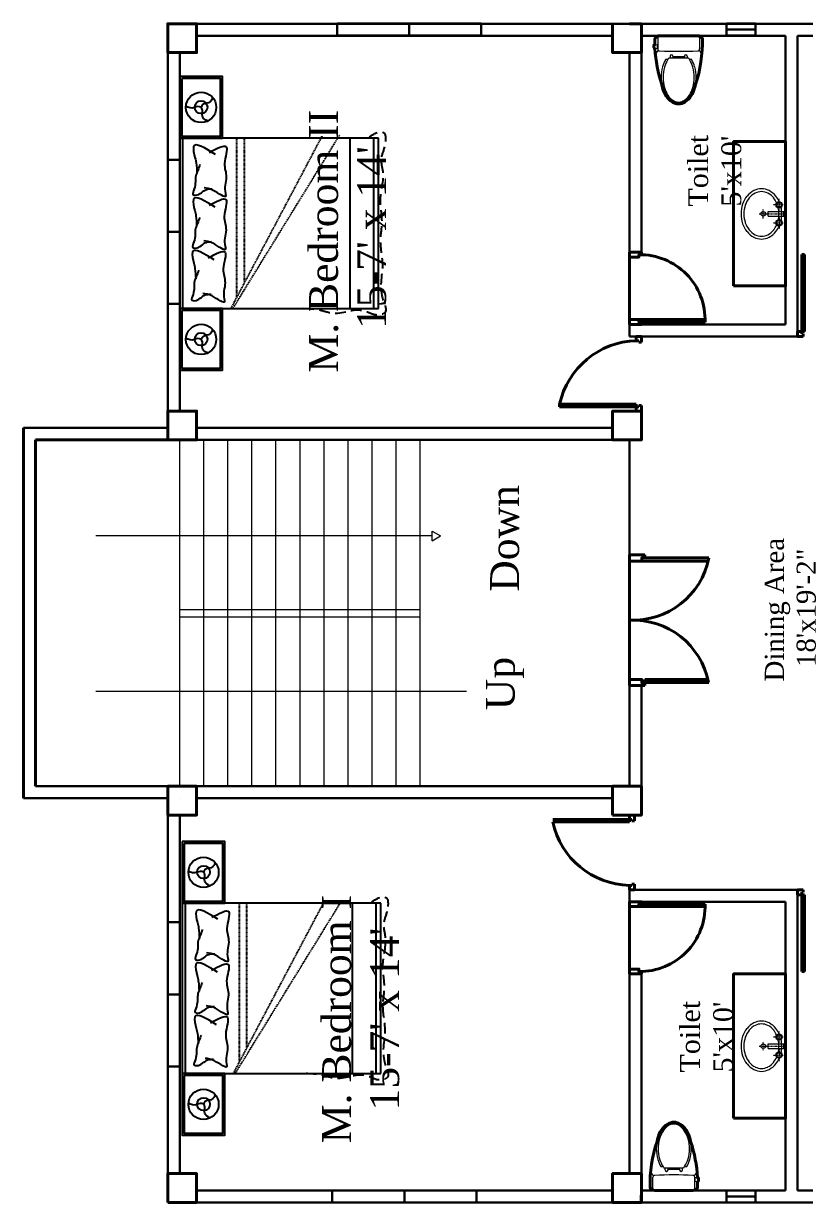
# Model space of a CAD drawing. Header units: inches. Extents: x -79350 to 491628, y -93215 to 155882.
# Drawn here: x -72410.5 to -72085.7, y -11452.5 to -10962.4 of the extents above; entities that cross this region are included whole.
import ezdxf

# ---------------------------------------------------------------- set-up
doc = ezdxf.new("R2010")
doc.units = ezdxf.units.IN
doc.header["$MEASUREMENT"] = 0
doc.linetypes.add('DASHDOT2', pattern=[0.5, 0.25, -0.125, 0, -0.125])
doc.linetypes.add('DASHED2', pattern=[0.375, 0.25, -0.125])
doc.layers.get('0').update_dxf_attribs({"lineweight": 30})
for name, color, linetype, lineweight in [('Column', 1, 'Continuous', 30), ('Letter', 7, 'Continuous', 20), ('LINE', 7, 'Continuous', 20), ('SANITARY', 42, 'Continuous', 13)]:
    doc.layers.add(name, color=color, linetype=linetype, lineweight=lineweight)
doc.layers.add('Door', color=7, linetype='Continuous', lineweight=40, true_color=0x763422)
doc.layers.add('Window', color=7, linetype='Continuous', lineweight=30, true_color=0x6b99dd)
for name, color, linetype in [('FURHATCH', 57, 'Continuous'), ('FURNITURE', 53, 'Continuous'), ('Stairs', 7, 'Continuous'), ('Wall', 7, 'Continuous')]:
    doc.layers.add(name, color=color, linetype=linetype)
doc.styles.get("Standard").update_dxf_attribs({"font": 'times.ttf', "height": 12})

# ---------------------------------------------------------------- blocks, each defined once
blk = doc.blocks.new('d30')
at = {"layer": 'Door', "ltscale": 0.3}
for p, q in [((37959.6, 7135.13), (37959.6, 7162.63)), ((37960.6, 7135.13), (37960.6, 7162.63)), ((37931.6, 7131.13), (37933.6, 7131.13)), ((37933.6, 7131.13), (37959.6, 7131.13)), ((37959.6, 7131.13), (37961.6, 7131.13))]:
    blk.add_line(p, q, dxfattribs=at)
for points in [[(37931.6, 7131.13), (37931.6, 7136.13), (37932.6, 7136.13), (37932.6, 7135.13), (37933.6, 7135.13), (37933.6, 7131.13)], [(37961.6, 7131.13), (37961.6, 7136.13), (37960.6, 7136.13), (37960.6, 7135.13), (37959.6, 7135.13), (37959.6, 7131.13)]]:
    blk.add_lwpolyline(points, dxfattribs=at)
blk.add_arc((37959.69, 7135.55), 27.09, 88.0728, 180.8948, dxfattribs=at)
blk = doc.blocks.new('A$Cd981bfd4')
at = {"layer": 'Door', "ltscale": 0.3}
for p, q in [((20.56, 42), (25.56, 42)), ((25.56, 42), (25.56, 40)), ((0, 41), (20.56, 41)), ((0, 40), (20.56, 40)), ((20.56, 40), (20.56, 41)), ((25.56, 40), (25.56, 21)), ((25.56, 2), (25.56, 21)), ((0, 2), (21.56, 2)), ((0, 1), (21.56, 1)), ((20.56, 0), (25.56, 0))]:
    blk.add_line(p, q, dxfattribs=at)
for points in [[(25.56, 42), (25.56, 40), (21.56, 40), (21.56, 41), (20.56, 41), (20.56, 42)], [(25.56, 0), (25.56, 2), (21.56, 2), (21.56, 1), (20.56, 1), (20.56, 0)]]:
    blk.add_lwpolyline(points, dxfattribs=at)
for centre, radius, start, end in [((24.32, 45.55), 24.58, 190.6572, 272.9002), ((24.43, -3.89), 24.91, 87.3888, 168.6891)]:
    blk.add_arc(centre, radius, start, end, dxfattribs=at)
blk = doc.blocks.new('yq_bed_01')
at = {"linetype": 'Continuous', "ltscale": 1000}
for p, q in [((2100, 900), (0, 900)), ((0, 900), (0, -900)), ((2100, -900), (2100, 900)), ((0, -900), (2100, -900))]:
    blk.add_line(p, q, dxfattribs=at)
at = {"linetype": 'Continuous'}
for points in [[(0, 1550), (0, 900), (450, 900), (450, 1550)], [(0, -900), (0, -1550), (450, -1550), (450, -900)]]:
    blk.add_lwpolyline(points, close=True, dxfattribs=at)
for centre in [(225, 1225), (225, -1225)]:
    blk.add_circle(centre, 160, dxfattribs=at)
at = {"layer": 'FURHATCH', "linetype": 'Continuous', "ltscale": 1000}
for p, q in [((30, 900), (30, -900)), ((1800, -900), (1800, 900)), ((2050, -900), (2050, 900))]:
    blk.add_line(p, q, dxfattribs=at)
at = {"layer": 'FURHATCH', "linetype": 'DASHED2', "ltscale": 0.5}
for p, q in [((540, -900), (1504, 921)), ((560, -900), (1689, 931)), ((600, 900), (600, -782)), ((680, 900), (680, -625))]:
    blk.add_line(p, q, dxfattribs=at)
at = {"layer": 'FURHATCH', "linetype": 'Continuous'}
for points in [[(20, 1530), (20, 920), (430, 920), (430, 1530)], [(20, -920), (20, -1530), (430, -1530), (430, -920)]]:
    blk.add_lwpolyline(points, close=True, dxfattribs=at)
for points in [[(346, 1329, -0.398826), (280, 1270, 0.069197), (273, 1269, 0.240714), (225, 1227, -0.240714)], [(225, 1227, 0.228099), (158, 1225, -0.317646), (66, 1242)], [(300, 1084, -0.414712), (235, 1160, 0.258086), (225, 1227)], [(225, -1223, 0.228099), (158, -1225, -0.317646), (66, -1208)], [(346, -1121, -0.398826), (280, -1180, 0.069197), (273, -1181, 0.240714), (225, -1223, -0.240714)], [(300, -1366, -0.414712), (235, -1290, 0.258086), (225, -1223)]]:
    blk.add_lwpolyline(points, format="xyb", dxfattribs=at)
for centre in [(225, 1227), (225, -1223)]:
    blk.add_circle(centre, 67.5, dxfattribs=at)
at = {"layer": 'FURHATCH', "linetype": 'DASHED2', "ltscale": 451.947922}
blk.add_open_spline([(1992, 900), (2071, 970), (2189, 999), (2167, 789), (2108, 682), (2173, 491), (2091, 272), (2150, 28), (2100, -200), (2173, -484), (2083, -701), (2209, -948), (2066, -979), (1864, -867), (1699, -991), (1474, -909), (1368, -903), (1308, -900)], degree=3, knots=[0, 0, 0, 0, 140.356688, 240.855445, 374.272085, 514.628774, 800.960617, 1037.309606, 1234.977718, 1501.883052, 1872.056655, 1990.732643, 2052.345442, 2125.407537, 2467.000811, 2608.004871, 2786.638856, 2786.638856, 2786.638856, 2786.638856], dxfattribs=at)
at = {"layer": 'FURHATCH', "linetype": 'Continuous', "ltscale": 1000}
for points, knots in [([(376, 729), (270, 795), (112, 892), (156, 710), (179, 623), (180, 565), (181, 528)], [0, 0, 0, 0, 257.192142, 380.388355, 440.188761, 557.045341, 557.045341, 557.045341, 557.045341]), ([(313, 750), (392, 793), (546, 876), (461, 661), (480, 562), (498, 484), (476, 402), (475, 340), (499, 246), (355, 365), (285, 372), (256, 374)], [0, 0, 0, 0, 197.98522, 383.798459, 461.536852, 537.063609, 629.138715, 719.341985, 744.183766, 895.041347, 1000.692483, 1000.692483, 1000.692483, 1000.692483]), ([(213, 622), (206, 601), (192, 561), (153, 477), (178, 400), (123, 302), (210, 290), (256, 366), (322, 366), (343, 366)], [0, 0, 0, 0, 70.314327, 132.712823, 281.06886, 345.030234, 373.143701, 508.899423, 574.349148, 574.349148, 574.349148, 574.349148]), ([(373, 170), (267, 236), (109, 333), (153, 151), (176, 64), (177, 6), (178, -31)], [0, 0, 0, 0, 257.192142, 380.388355, 440.188761, 557.045341, 557.045341, 557.045341, 557.045341]), ([(309, 191), (389, 234), (543, 317), (458, 102), (477, 3), (495, -75), (472, -157), (472, -219), (496, -313), (352, -194), (282, -187), (253, -185)], [0, 0, 0, 0, 197.98522, 383.798459, 461.536852, 537.063609, 629.138715, 719.341985, 744.183766, 895.041347, 1000.692483, 1000.692483, 1000.692483, 1000.692483]), ([(210, 63), (203, 42), (189, 2), (150, -82), (175, -159), (120, -257), (207, -269), (253, -193), (319, -193), (340, -193)], [0, 0, 0, 0, 70.314327, 132.712823, 281.06886, 345.030234, 373.143701, 508.899423, 574.349148, 574.349148, 574.349148, 574.349148]), ([(363, -385), (257, -319), (99, -222), (143, -405), (166, -492), (167, -549), (168, -587)], [0, 0, 0, 0, 257.192142, 380.388355, 440.188761, 557.045341, 557.045341, 557.045341, 557.045341]), ([(300, -364), (379, -321), (533, -238), (448, -453), (467, -553), (485, -631), (463, -712), (462, -774), (486, -868), (342, -750), (272, -743), (243, -740)], [0, 0, 0, 0, 197.98522, 383.798459, 461.536852, 537.063609, 629.138715, 719.341985, 744.183766, 895.041347, 1000.692483, 1000.692483, 1000.692483, 1000.692483]), ([(200, -493), (193, -514), (179, -553), (140, -637), (165, -714), (110, -812), (197, -824), (243, -749), (309, -749), (330, -749)], [0, 0, 0, 0, 70.314327, 132.712823, 281.06886, 345.030234, 373.143701, 508.899423, 574.349148, 574.349148, 574.349148, 574.349148])]:
    blk.add_open_spline(points, degree=3, knots=knots, dxfattribs=at)
blk = doc.blocks.new('yq_sink_01')
at = {"linetype": 'DASHDOT2'}
for p, q in [((69, 24), (69, 158)), ((131, 97), (26, 97)), ((236, 48), (236, -48)), ((278, 0), (26, 0)), ((131, -97), (26, -97)), ((69, -24), (69, -158))]:
    blk.add_line(p, q, dxfattribs=at)
for p, q in [((183, 24), (20, 24)), ((20, 24), (20, -24)), ((183, 24), (183, -24)), ((183, -24), (20, -24))]:
    blk.add_line(p, q)
for centre, radius in [((69, 95), 33.5), ((69, 95), 23.9), ((236, 1), 23.9), ((69, -95), 33.5), ((69, -95), 23.9)]:
    blk.add_circle(centre, radius)
for centre, radius, start, end in [((255, 91), 176, 62.9478, 117.0522), ((312, 19), 269, 140.9541, 156.021), ((312, 19), 239, 140.9541, 155.6677), ((277, 47), 224, 117.0522, 140.9541), ((277, 47), 195, 117.0522, 140.9541), ((255, 91), 146, 62.9478, 117.0522), ((233, 47), 195, 39.0459, 62.9478), ((233, 47), 224, 39.0459, 62.9478), ((199, 19), 239, 18.571, 39.0459), ((199, 19), 269, 18.571, 39.0459), ((366, 1), 326, 167.8612, 192.4926), ((366, 1), 296, 168.0916, 192.4003), ((145, 1), 296, 0, 18.571), ((145, 1), 296, 341.429, 360), ((145, 1), 326, 360, 18.571), ((145, 1), 326, 341.429, 360), ((312, -17), 239, 204.736, 219.0459), ((199, -17), 239, 320.9541, 341.429), ((199, -17), 269, 320.9541, 341.429), ((312, -17), 269, 204.5507, 219.0459), ((277, -45), 224, 219.0459, 242.9478), ((277, -45), 195, 219.0459, 242.9478), ((255, -88), 176, 242.9478, 297.0522), ((255, -88), 146, 242.9478, 297.0522), ((233, -45), 195, 297.0522, 320.9541), ((233, -45), 224, 297.0522, 320.9541)]:
    blk.add_arc(centre, radius, start, end)
blk = doc.blocks.new('yq_matong_01')
for p, q in [((0, 201), (0, -201)), ((20, 221), (139, 221)), ((252, 138), (252, 114)), ((216, 91), (238, 91)), ((216, 61), (238, 61)), ((223, 61), (223, -61)), ((238, 104), (238, -104)), ((216, -61), (238, -61)), ((216, -91), (238, -91)), ((252, -114), (252, -138)), ((20, -221), (139, -221)), ((97, -221), (97, -226)), ((97, -226), (132, -226)), ((132, -221), (132, -226))]:
    blk.add_line(p, q)
for centre, radius, start, end in [((55, 202), 54.8, 117.322, 181.8992), ((64, -1165), 1417, 71.4068, 91.3856), ((20, 201), 20, 90, 180), ((139, 201), 20, 2.3063, 90), ((217, 161), 83.2, 95.4963, 139.9324), ((-4840, 0), 5003, 357.6937, 2.3063), ((407, -123), 283, 105.2088, 123.2779), ((407, -123), 303, 105.2088, 120.5699), ((439, -242), 427, 74.7912, 105.2088), ((439, -242), 407, 74.7912, 105.2088), ((471, -123), 283, 56.7221, 74.7912), ((471, -123), 303, 56.7221, 74.7912), ((521, -47), 213, 32.2565, 56.7221), ((216, 76), 15, 90, 270), ((357, -47), 193, 123.2779, 128.1384), ((521, -47), 193, 32.2565, 56.7221), ((596, 0), 104, 360, 32.2565), ((596, 0), 124, 360, 32.2565), ((216, -76), 15, 90, 270), ((357, 47), 193, 231.8616, 236.7221), ((407, 123), 283, 236.7221, 254.7912), ((471, 123), 283, 285.2088, 303.2779), ((521, 47), 193, 303.2779, 327.7435), ((521, 47), 213, 303.2779, 327.7435), ((596, 0), 104, 327.7435, 360), ((596, 0), 124, 327.7435, 360), ((51, -204), 51.4, 175.687, 245.0918), ((20, -201), 20, 180, 270), ((157, -247), 63.1, 159.6834, 188.4939), ((72, -247), 63.1, 352.0944, 20.3166), ((64, 1165), 1417, 272.8967, 288.5932), ((139, -201), 20, 270, 357.6937), ((217, -161), 83.2, 220.0676, 264.5037), ((407, 123), 303, 239.4301, 254.7912), ((439, 242), 427, 254.7912, 285.2088), ((439, 242), 407, 254.7912, 285.2088), ((471, 123), 303, 285.2088, 303.2779), ((64, 1165), 1417, 268.6144, 271.2036), ((114, -226), 37, 237.5287, 304.2772)]:
    blk.add_arc(centre, radius, start, end)

msp = doc.modelspace()

# ---------------------------------------------------------------- linework, layer by layer
for p, q in [((-72350.5, -10967.5), (-72350.5, -10962.5)), ((-72345.5, -10962.5), (-72350.5, -10962.5)), ((-71745.5, -10962.5), (-72345.5, -10962.5)), ((-72350.5, -10967.5), (-72350.5, -11130.5)), ((-72165.5, -10967.5), (-72338.5, -10967.5)), ((-72093.5, -10967.5), (-72153.5, -10967.5)), ((-72093.5, -10967.5), (-72093.5, -11087.5)), ((-72002.5, -10967.5), (-72088.5, -10967.5)), ((-72088.5, -10967.5), (-72088.5, -11090.37)), ((-72345.5, -10974.5), (-72345.5, -11123.5)), ((-72158.5, -10974.5), (-72158.5, -11092.5)), ((-72153.5, -11058.5), (-72153.5, -10974.5)), ((-72153.5, -11087.5), (-72153.5, -11085.5)), ((-72153.5, -11087.5), (-72093.5, -11087.5)), ((-72158.5, -11092.5), (-72088.5, -11092.5)), ((-72350.5, -11130.5), (-72410.5, -11130.5)), ((-72165.5, -11130.5), (-72338.5, -11130.5)), ((-72350.5, -11135.5), (-72345.5, -11135.5)), ((-72158.5, -11135.5), (-72345.5, -11135.5)), ((-72350.5, -11279.5), (-72405.54, -11279.5)), ((-72350.5, -11279.5), (-72345.5, -11279.5)), ((-72345.5, -11279.5), (-72158.5, -11279.5)), ((-72158.5, -11279.5), (-72158.5, -11279.62)), ((-72350.5, -11284.5), (-72410.5, -11284.5)), ((-72338.5, -11284.5), (-72165.5, -11284.5)), ((-72350.5, -11291.5), (-72350.5, -11447.5)), ((-72345.5, -11291.5), (-72345.5, -11440.5)), ((-72158.5, -11322.5), (-72158.5, -11329.5)), ((-72153.5, -11322.5), (-72088.5, -11322.5)), ((-72088.5, -11447.5), (-72088.5, -11322.5)), ((-72158.5, -11329.5), (-72158.5, -11327.5)), ((-72153.5, -11327.5), (-72153.5, -11329.5)), ((-72153.5, -11329.5), (-72153.5, -11327.5)), ((-72153.5, -11327.5), (-72093.5, -11327.5)), ((-72093.5, -11447.5), (-72093.5, -11327.5)), ((-72158.5, -11355.5), (-72158.5, -11423.5)), ((-72158.5, -11440.5), (-72158.5, -11355.5)), ((-72153.5, -11356.5), (-72153.5, -11424.17)), ((-72153.5, -11440.5), (-72153.5, -11356.5)), ((-72350.5, -11447.5), (-72350.5, -11452.5)), ((-72338.5, -11447.5), (-72165.5, -11447.5)), ((-72153.5, -11447.5), (-72093.5, -11447.5)), ((-72088.5, -11447.5), (-71937.5, -11447.5)), ((-72345.5, -11452.5), (-72350.5, -11452.5)), ((-72345.5, -11452.5), (-71745.5, -11452.5))]:
    msp.add_line(p, q)
at = {"color": 7, "linetype": 'ByBlock', "lineweight": 40}
msp.add_line((-72088.5, -11092.5), (-72086.5, -11092.5), dxfattribs=at)
at = {"lineweight": 20}
for p, q in [((-72345.5, -11279.5), (-72345.54, -11135.5)), ((-72335.5, -11279.5), (-72335.5, -11135.5)), ((-72325.5, -11279.5), (-72325.5, -11135.5)), ((-72315.5, -11279.5), (-72315.5, -11135.5)), ((-72305.5, -11279.5), (-72305.5, -11135.5)), ((-72295.5, -11279.5), (-72295.5, -11135.5)), ((-72285.5, -11279.5), (-72285.5, -11135.5)), ((-72275.5, -11279.5), (-72275.5, -11135.5)), ((-72265.5, -11279.5), (-72265.5, -11135.5)), ((-72255.5, -11279.5), (-72255.5, -11135.5)), ((-72245.5, -11279.5), (-72245.5, -11135.5)), ((-72240.53, -11177.44), (-72240.53, -11173.4)), ((-72240.53, -11173.4), (-72237.1, -11175.4)), ((-72240.53, -11175.4), (-72380.43, -11175.4)), ((-72240.53, -11177.44), (-72237.1, -11175.4)), ((-72345.5, -11206), (-72245.5, -11206)), ((-72345.5, -11209), (-72245.5, -11209)), ((-72380.43, -11239.89), (-72226.26, -11239.89))]:
    msp.add_line(p, q, dxfattribs=at)
at = {"linetype": 'ByBlock'}
for p, q in [((-72158.5, -11189.46), (-72158.5, -11135.5)), ((-72158.5, -11231.46), (-72158.5, -11279.5)), ((-72153.5, -11237.66), (-72153.5, -11279.5)), ((-72153.5, -11322.5), (-72158.5, -11322.5))]:
    msp.add_line(p, q, dxfattribs=at)
at = {"color": 200, "lineweight": 20}
msp.add_line((-72237.1, -11175.4), (-72237.1, -11175.4), dxfattribs=at)
at = {"layer": 'Column'}
for p, q in [((-72350.5, -10967.5), (-72350.5, -10962.5)), ((-72350.5, -10962.5), (-72345.54, -10962.5)), ((-72350.5, -11135.5), (-72350.5, -11130.5)), ((-72345.54, -11135.5), (-72350.5, -11135.5)), ((-72158.79, -11135.5), (-72153.5, -11135.5)), ((-72350.5, -11279.5), (-72345.54, -11279.5)), ((-72153.5, -11279.5), (-72158.5, -11279.5)), ((-72350.5, -11452.5), (-72350.5, -11447.5)), ((-72345.54, -11452.5), (-72350.5, -11452.5)), ((-72153.54, -11449.5), (-72153.54, -11452.5))]:
    msp.add_line(p, q, dxfattribs=at)
at = {"layer": 'Column', "lineweight": 40}
for p, q in [((-72345.5, -10962.5), (-72350.5, -10962.5)), ((-72350.5, -10974.5), (-72345.5, -10974.5)), ((-72162, -10974.5), (-72153.5, -10974.5)), ((-72345.5, -11123.5), (-72350.5, -11123.5)), ((-72350.5, -11135.5), (-72345.5, -11135.5)), ((-72345.5, -11279.5), (-72350.5, -11279.5)), ((-72350.5, -11291.5), (-72345.5, -11291.5)), ((-72350.5, -11440.5), (-72350.5, -11452.5)), ((-72338.5, -11440.5), (-72350.5, -11440.5)), ((-72338.5, -11452.5), (-72338.5, -11440.5)), ((-72153.5, -11440.5), (-72162, -11440.5)), ((-72350.5, -11452.5), (-72338.5, -11452.5)), ((-72153.54, -11452.5), (-72153.5, -11452.5))]:
    msp.add_line(p, q, dxfattribs=at)
at = {"layer": 'Column', "color": 7, "lineweight": 40}
for points in [[(-72350.5, -10974.5), (-72350.5, -10962.5), (-72338.5, -10962.5), (-72338.5, -10974.5)], [(-72350.5, -10974.5), (-72350.5, -10962.5), (-72338.5, -10962.5), (-72338.5, -10974.5)], [(-72350.5, -11135.5), (-72350.5, -11123.5), (-72338.5, -11123.5), (-72338.5, -11135.5)], [(-72350.5, -11135.5), (-72350.5, -11123.5), (-72338.5, -11123.5), (-72338.5, -11135.5)], [(-72165.5, -11135.5), (-72165.5, -11123.5), (-72153.5, -11123.5), (-72153.5, -11135.5)], [(-72350.5, -11291.5), (-72350.5, -11279.5), (-72338.5, -11279.5), (-72338.5, -11291.5)], [(-72350.5, -11291.5), (-72350.5, -11279.5), (-72338.5, -11279.5), (-72338.5, -11291.5)], [(-72165.5, -11291.5), (-72165.5, -11279.5), (-72153.5, -11279.5), (-72153.5, -11291.5)], [(-72350.5, -11452.5), (-72350.5, -11440.5), (-72338.5, -11440.5), (-72338.5, -11452.5)]]:
    msp.add_lwpolyline(points, close=True, dxfattribs=at)
for points in [[(-72153.5, -10962.5), (-72153.5, -10974.5), (-72165.5, -10974.5), (-72165.5, -10962.5)], [(-72156, -11291.5), (-72165.5, -11291.5)], [(-72165.5, -11447.5), (-72165.5, -11440.5)], [(-72165.5, -11452.5), (-72165.5, -11440.5), (-72153.5, -11440.5), (-72153.5, -11452.5), (-72153.54, -11452.5)], [(-72153.5, -11440.5), (-72153.5, -11447.5)]]:
    msp.add_lwpolyline(points, dxfattribs=at)
at = {"layer": 'Door'}
for p, q in [((-72158.5, -10962.5), (-72153.5, -10962.5)), ((-72158.5, -11135.5), (-72158.79, -11135.5)), ((-72158.5, -11135.5), (-72153.5, -11135.5)), ((-72158.5, -11279.5), (-72153.5, -11279.5)), ((-72153.54, -11452.5), (-72153.54, -11449.5))]:
    msp.add_line(p, q, dxfattribs=at)
at = {"layer": 'Door', "linetype": 'ByBlock', "lineweight": 40}
for p, q in [((-72085.67, -11058.48), (-72086.73, -11058.48)), ((-72086.73, -11058.48), (-72086.73, -11090.37)), ((-72085.67, -11090.37), (-72085.67, -11058.48)), ((-72088.5, -11092.5), (-72088.5, -11090.37)), ((-72088.5, -11090.37), (-72086.73, -11090.37)), ((-72088.5, -11092.5), (-72088.5, -11090.37)), ((-72086.73, -11090.37), (-72086.73, -11091.44)), ((-72086.73, -11090.37), (-72085.67, -11090.37)), ((-72155.63, -11092.5), (-72155.63, -11094.27)), ((-72153.5, -11092.5), (-72155.63, -11092.5)), ((-72155.63, -11094.27), (-72154.56, -11094.27)), ((-72154.56, -11094.27), (-72154.56, -11094.8)), ((-72154.56, -11094.8), (-72153.5, -11094.8)), ((-72153.5, -11094.8), (-72153.5, -11092.5)), ((-72086.2, -11092.5), (-72088.5, -11092.5)), ((-72086.73, -11091.44), (-72086.2, -11091.44)), ((-72086.2, -11091.44), (-72086.2, -11092.5)), ((-72155.63, -11120.67), (-72187.52, -11120.67)), ((-72187.52, -11120.67), (-72187.52, -11121.73)), ((-72187.52, -11121.73), (-72155.63, -11121.73)), ((-72155.63, -11121.73), (-72155.63, -11120.67)), ((-72155.63, -11123.5), (-72155.63, -11121.73)), ((-72155.63, -11121.73), (-72154.56, -11121.73)), ((-72153.5, -11123.5), (-72155.63, -11123.5)), ((-72154.56, -11121.73), (-72154.56, -11121.2)), ((-72154.56, -11121.2), (-72153.5, -11121.2)), ((-72153.5, -11121.2), (-72153.5, -11123.5)), ((-72190.39, -11293.27), (-72158.5, -11293.27)), ((-72158.5, -11294.33), (-72190.39, -11294.33)), ((-72187.52, -11294.33), (-72187.52, -11293.27)), ((-72158.5, -11291.5), (-72158.5, -11293.27)), ((-72156.37, -11291.5), (-72158.5, -11291.5)), ((-72158.5, -11293.27), (-72157.44, -11293.27)), ((-72158.5, -11293.27), (-72158.5, -11294.33)), ((-72157.44, -11293.27), (-72157.44, -11293.8)), ((-72157.44, -11293.8), (-72156.37, -11293.8)), ((-72156.37, -11293.8), (-72156.37, -11291.5)), ((-72158.5, -11322.5), (-72158.5, -11320.73)), ((-72158.5, -11320.73), (-72157.44, -11320.73)), ((-72157.44, -11320.73), (-72157.44, -11320.2)), ((-72157.44, -11320.2), (-72156.37, -11320.2)), ((-72156.37, -11320.2), (-72156.37, -11322.5)), ((-72156.37, -11322.5), (-72158.5, -11322.5)), ((-72088.5, -11322.5), (-72088.5, -11324.63)), ((-72086.2, -11322.5), (-72088.5, -11322.5)), ((-72088.5, -11322.5), (-72088.5, -11324.63)), ((-72088.5, -11324.63), (-72086.73, -11324.63)), ((-72086.73, -11324.63), (-72086.73, -11323.56)), ((-72086.73, -11323.56), (-72086.2, -11323.56)), ((-72086.73, -11324.63), (-72085.67, -11324.63)), ((-72086.73, -11356.52), (-72086.73, -11324.63)), ((-72086.2, -11323.56), (-72086.2, -11322.5)), ((-72085.67, -11324.63), (-72085.67, -11356.52)), ((-72085.67, -11356.52), (-72086.73, -11356.52))]:
    msp.add_line(p, q, dxfattribs=at)
for centre, start, end in [((-72154.67, -11127.89), 91.625, 167.601), ((-72157.55, -11287.11), 192.399, 268.375)]:
    msp.add_arc(centre, 33.63, start, end, dxfattribs=at)
at = {"layer": 'LINE', "linetype": 'ByBlock', "lineweight": 40}
for p, q in [((-72410.5, -11284.5), (-72410.5, -11130.5)), ((-72405.54, -11279.5), (-72405.5, -11135.5)), ((-72165.5, -11452.5), (-72153.54, -11452.5))]:
    msp.add_line(p, q, dxfattribs=at)
at = {"layer": 'LINE', "lineweight": 40}
msp.add_line((-72405.5, -11135.5), (-72350.5, -11135.5), dxfattribs=at)
at = {"layer": 'SANITARY', "lineweight": 40}
for points in [[(-72131.01, -10987.8, 0.087396), (-72128.12, -10968.67, 0.289473), (-72130.1, -10967.5), (-72145.9, -10967.5, 0.312446), (-72147.88, -10968.67, 0.011298), (-72147.89, -10971.19, 0.022445), (-72148.11, -10971.21, 0.29977), (-72148.08, -10972.81, 0.02582), (-72147.83, -10972.83, 0.068596), (-72144.99, -10987.8, 0.021224), (-72144.67, -10989.19, 0.079005), (-72143.13, -10992.61, 0.107159), (-72140.6, -10995.09, 0.141682), (-72138, -10995.85, 0.141682), (-72135.4, -10995.09, 0.107159), (-72132.87, -10992.61, 0.079005), (-72131.33, -10989.19, 0.021224)], [(-72146.99, -11427.2, 0.087396), (-72149.88, -11446.33, 0.289473), (-72147.9, -11447.5), (-72132.1, -11447.5, 0.312446), (-72130.12, -11446.33, 0.011298), (-72130.11, -11443.81, 0.022445), (-72129.89, -11443.79, 0.29977), (-72129.92, -11442.19, 0.02582), (-72130.17, -11442.17, 0.068596), (-72133.01, -11427.2, 0.021224), (-72133.33, -11425.81, 0.079005), (-72134.87, -11422.39, 0.107159), (-72137.4, -11419.91, 0.141682), (-72140, -11419.15, 0.141682), (-72142.6, -11419.91, 0.107159), (-72145.13, -11422.39, 0.079005), (-72146.67, -11425.81, 0.021224)]]:
    msp.add_lwpolyline(points, format="xyb", close=True, dxfattribs=at)
at = {"layer": 'SANITARY', "linetype": 'ByBlock', "lineweight": 40}
for points in [[(-72115.15, -11071.5), (-72093.5, -11071.5), (-72093.5, -11011.5), (-72115.15, -11011.5)], [(-72115.15, -11417.5), (-72093.5, -11417.5), (-72093.5, -11357.5), (-72115.15, -11357.5)]]:
    msp.add_lwpolyline(points, close=True, dxfattribs=at)
at = {"layer": 'Wall'}
for p, q in [((-72153.5, -10974.5), (-72153.5, -10967.5)), ((-72158.5, -11213.42), (-72158.5, -11207.5)), ((-72345.5, -11284.62), (-72345.54, -11284.62)), ((-72153.5, -11440.5), (-72153.5, -11447.5))]:
    msp.add_line(p, q, dxfattribs=at)
at = {"layer": 'Wall', "color": 1, "lineweight": 40}
for p, q in [((-72158.5, -11279.5), (-72153.5, -11279.5)), ((-72153.5, -11447.5), (-72153.5, -11452.5)), ((-72153.5, -11452.5), (-72153.54, -11452.5))]:
    msp.add_line(p, q, dxfattribs=at)
at = {"layer": 'Window'}
for p, q in [((-72280.09, -10962.42), (-72220.09, -10962.42)), ((-72280.09, -10967.42), (-72280.09, -10962.42)), ((-72250.09, -10962.42), (-72250.09, -10967.42)), ((-72220.09, -10962.42), (-72220.09, -10967.42)), ((-72118.09, -10962.42), (-72106.09, -10962.42)), ((-72118.09, -10967.42), (-72118.09, -10962.42)), ((-72118.09, -10962.42), (-72106.09, -10962.42)), ((-72118.09, -10962.42), (-72106.09, -10962.42)), ((-72118.09, -10962.42), (-72106.09, -10962.42)), ((-72106.09, -10962.42), (-72106.09, -10967.42)), ((-72220.09, -10967.42), (-72280.09, -10967.42)), ((-72118.09, -10964.92), (-72106.09, -10964.92)), ((-72106.09, -10967.42), (-72118.09, -10967.42)), ((-72118.09, -10967.42), (-72106.09, -10967.42)), ((-72350.5, -11079), (-72350.5, -11019)), ((-72350.5, -11019), (-72345.5, -11019)), ((-72345.5, -11019), (-72345.5, -11079)), ((-72350.5, -11049), (-72345.5, -11049)), ((-72345.5, -11079), (-72350.5, -11079)), ((-72350.5, -11396), (-72350.5, -11336)), ((-72350.5, -11336), (-72345.5, -11336)), ((-72345.5, -11336), (-72345.5, -11396)), ((-72350.5, -11366), (-72345.5, -11366)), ((-72345.5, -11396), (-72350.5, -11396)), ((-72282.09, -11447.5), (-72222.09, -11447.5)), ((-72282.09, -11452.5), (-72282.09, -11447.5)), ((-72252.09, -11447.5), (-72252.09, -11452.5)), ((-72222.09, -11447.5), (-72222.09, -11452.5)), ((-72118.09, -11452.5), (-72118.09, -11447.5)), ((-72118.09, -11447.5), (-72106.09, -11447.5)), ((-72106.09, -11447.5), (-72106.09, -11452.5)), ((-72222.09, -11452.5), (-72282.09, -11452.5)), ((-72118.09, -11450), (-72106.09, -11450)), ((-72118.09, -11452.5), (-72106.09, -11452.5))]:
    msp.add_line(p, q, dxfattribs=at)

# ---------------------------------------------------------------- block references
at = {"layer": 'FURNITURE', "linetype": 'ByBlock', "lineweight": 40, "xscale": 0.03937007874015748, "yscale": 0.03937007874015748, "zscale": 0.03937007874015748}
msp.add_blockref('yq_bed_01', (-72345.5, -11045.49), dxfattribs=at)
at = {"layer": 'FURNITURE', "color": 116, "linetype": 'ByBlock', "lineweight": 40, "true_color": 0x136734, "xscale": 0.03937007874015748, "yscale": 0.03937007874015748, "zscale": 0.03937007874015748}
msp.add_blockref('yq_bed_01', (-72344.5, -11363.5), dxfattribs=at)
at = {"layer": 'SANITARY', "lineweight": 40, "xscale": 0.03937007874015748, "yscale": 0.03937007874015748, "zscale": 0.03937007874015748}
for p, rotation in [((-72138, -10967.5), 270), ((-72140, -11447.5), 90)]:
    msp.add_blockref('yq_matong_01', p, dxfattribs=dict(at, rotation=rotation))
at = {"layer": 'SANITARY', "linetype": 'ByBlock', "lineweight": 40, "xscale": 0.03937007874015748, "yscale": 0.03937007874015748, "zscale": 0.03937007874015748, "rotation": 180.000000000015}
for p in [(-72093.5, -11041.5), (-72093.5, -11387.5)]:
    msp.add_blockref('yq_sink_01', p, dxfattribs=at)
at = {"layer": 'Wall', "color": 7, "rotation": 270}
msp.add_blockref('d30', (-79289.63, 26874.1), dxfattribs=at)
at = {"layer": 'Wall', "xscale": 1.295378143688641, "yscale": 1.295378143688641, "zscale": 1.295378143688641, "rotation": 180}
msp.add_blockref('A$Cd981bfd4', (-72125.39, -11183.26), dxfattribs=at)
at = {"layer": 'Wall', "color": 7, "xscale": -1, "rotation": 270}
msp.add_blockref('d30', (-79289.63, -49289.1), dxfattribs=at)

# ---------------------------------------------------------------- texts
at = {"layer": 'Letter', "attachment_point": 1, "rotation": 90}
for s, width, gutter_width, heights, insert, char_height in [("M. Bedroom II^J    15-7' x 14'", 143.7063, 60, [47.61], (-72291.72, -11107.5), 12), ("Toilet^J5'x10'", 97.678, 41.31, [0], (-72134, -11038.5), 8.2616), ('Dining Area ^J  18\'x19\'-2"', 95.1702, 39.74, [31.53], (-72102.15, -11235.92), 7.9471), ("M. Bedroom I^J   15-7' x 14'", 143.7063, 60, [47.61], (-72286.29, -11427.88), 12), ("Toilet^J5'x10'", 97.678, 41.31, [0], (-72137.39, -11398.5), 8.2616)]:
    msp.add_mtext_dynamic_manual_height_columns(s, width=width, gutter_width=gutter_width, heights=heights, dxfattribs=dict(at, insert=insert, char_height=char_height))
at = {"layer": 'Stairs', "char_height": 12, "attachment_point": 1, "rotation": 90}
for s, width, insert in [('Down', 86.0171, (-72216.4, -11198.62)), ('Up', 69.7229, (-72218.18, -11247.86))]:
    msp.add_mtext_dynamic_manual_height_columns(s, width=width, gutter_width=60, heights=[0], dxfattribs=dict(at, insert=insert))

doc.saveas('drawing.dxf')
